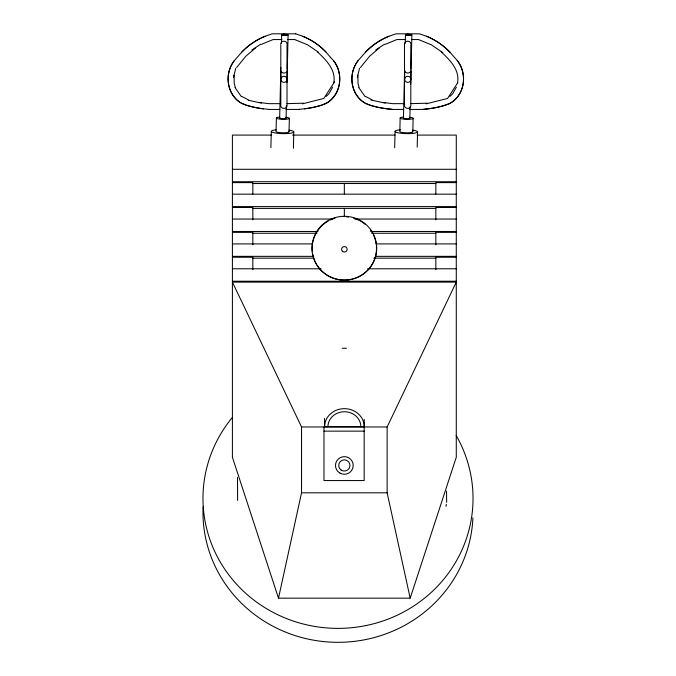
<?xml version="1.0" encoding="UTF-8"?>
<svg xmlns="http://www.w3.org/2000/svg" width="676" height="676" viewBox="0 0 676 676"><rect width="100%" height="100%" fill="white"/><g stroke="black" fill="none" stroke-linecap="round" stroke-linejoin="round"><path stroke-width="1.01" d="M280.886 79.269L280.886 71.487M404.662 79.269L404.662 71.487M270.89 147.74L271.287 131.364M276.374 118.038L276.045 131.474A6.498 1.158 1.4 0 0 283.405 132.8A6.498 1.158 1.4 0 0 288.813 131.474M279.653 118.114L280.878 67.532M281.469 43.298L281.672 34.873M286.083 118.258L286.387 105.608M286.954 82.43L288.103 35.008M289.032 131.778L289.362 118.334M293.392 148.255L293.79 131.888M394.674 147.74L395.071 131.364M400.15 118.038L399.829 131.474A6.498 1.158 1.4 0 0 407.18 132.8A6.498 1.158 1.4 0 0 412.588 131.474M403.428 118.114L404.586 70.701M405.245 43.298L405.456 34.873M409.859 118.258L410.138 106.664M410.678 84.534L411.878 35.008M412.816 131.778L413.137 118.334M417.193 147.233L417.565 131.888M234.124 75.163L234.209 83.292L235.256 87.187M357.9 75.163L357.993 83.292L359.032 87.187M333.657 83.292C336.487 70.118 326.018 59.936 317.357 51.773M457.432 83.292C460.263 70.118 449.802 59.936 441.141 51.773M280.701 44.253C280.557 40.137 287.283 40.137 287.131 44.253M287.131 105.346C287.283 109.461 280.557 109.461 280.701 105.346M409.969 72.155C408.11 74.157 404.383 72.636 404.485 69.89L404.485 44.253C404.332 40.137 411.059 40.137 410.915 44.253M404.485 69.89L404.594 69.062M410.915 105.346C411.016 110.019 403.285 109.005 404.594 104.518M446.025 506.299L446.329 504.288M278.495 598.167L301.538 492.821L301.538 426.97L232.409 282.12L456.275 282.12L387.137 426.97L387.137 492.821L410.188 598.167L278.495 598.167L232.409 457.272L232.409 135.09L271.482 135.09M233.524 77.301L235.772 68.225M357.3 77.301L359.556 68.225M410.188 598.167L456.275 457.272L456.275 135.09L417.202 135.09M299.358 109.309L304.411 108.785A49.678 17.728 0 0 0 321.801 105.067L325.866 103.47A27.285 24.125 86.9 0 0 333.547 60.612L330.403 57.316M332.609 87.187L328.882 93.778L326.195 96.389M456.393 87.187L452.667 93.778L449.971 96.389M334.544 81.796L323.846 98.434L302.375 103.859M457.762 82.666L447.622 98.434L426.15 103.859M236.659 67.516L245.861 56.192L255.689 47.81M360.443 67.516L369.637 56.192L379.473 47.81M263.505 108.861A49.551 17.686 0 0 1 246.157 105.143L241.991 103.47A27.285 24.125 -86.9 0 1 234.319 60.612L241.704 52.229A50.032 36.639 -29.2 0 1 265.093 36.267L272.183 33.817L295.699 33.825M377.115 107.053A49.678 17.728 0 0 1 369.84 105.067L365.775 103.47A27.285 24.125 -86.9 0 1 358.103 60.612L365.479 52.229A50.032 36.639 -29.2 0 1 388.877 36.267L395.959 33.817L419.483 33.825L426.548 36.267A50.032 36.639 29.2 0 1 449.937 52.229L457.322 60.612A27.285 24.125 86.9 0 1 449.65 103.47L445.577 105.067A49.551 17.686 0 0 1 428.136 108.861L423.117 109.377L428.195 108.785A49.678 17.728 0 0 0 445.577 105.067L449.582 103.546A27.361 24.192 86.9 0 0 457.272 60.57M251.954 49.973L260.657 44.244M375.729 49.973L384.433 44.244M261.333 44.396L273.138 39.554L281.968 39.554M385.109 44.396L396.913 39.554L405.744 39.554M285.525 72.662C283.506 73.904 280.633 72.264 280.701 69.89M303.566 103.183L286.97 103.656M427.342 103.183L410.746 103.656M287.858 39.554L294.728 39.554L306.532 44.396M411.633 39.554L418.503 39.554L430.308 44.396M279.889 103.656L268.871 103.656L259.812 102.532M403.673 103.656L392.646 103.656L383.588 102.532M268.625 109.427L279.822 109.427M285.999 109.427L299.24 109.427M392.401 109.427L403.606 109.427M409.783 109.427L423.015 109.427M292.598 135.09L395.029 135.09M232.409 169.287L456.275 169.287M232.409 181.726L456.275 181.726M232.409 182.621L252.841 182.621L252.841 194.02M456.275 182.621L435.843 182.621L435.843 194.02M252.841 183.517L435.843 183.517M232.409 194.164L456.275 194.164M232.409 206.602L456.275 206.602M232.409 207.498L252.841 207.498L252.841 219.793M456.275 207.498L435.843 207.498L435.843 219.793M252.841 208.385L435.843 208.385M232.409 219.041L332.727 219.041M354.9 219.041L456.275 219.041M232.409 231.471L317.94 231.471M370.744 231.471L456.275 231.471M232.409 232.367L252.841 232.367L252.841 244.805M456.275 232.367L435.843 232.367L435.843 244.805M252.841 233.262L316.993 233.262M371.69 233.262L435.843 233.262M232.409 243.909L312.658 243.909M376.025 243.909L456.275 243.909M232.409 256.348L313.715 256.348M376.025 256.348L456.275 256.348M232.409 257.243L252.841 257.243L252.841 269.682M456.275 257.243L435.843 257.243L435.843 269.682M252.841 258.139L313.841 258.139M373.786 258.139L435.843 258.139M232.409 268.786L321.108 268.786M367.575 268.786L456.275 268.786M232.409 281.224L456.275 281.224M324.565 418.393L324.565 426.725L364.229 426.725L364.229 419.433M301.538 426.97L387.137 426.97M323.981 431.136L364.17 431.136M301.538 492.821L387.137 492.821M370.972 100.031L385.219 103.098M248.21 100.251L261.435 103.098M295.682 33.817L302.772 36.267A50.032 36.639 29.2 0 1 326.162 52.229L330.581 57.477M372.045 99.769L365.446 96.389M248.261 99.769L241.67 96.389M430.815 44.43L442.831 52.643M307.039 44.43L318.193 52.06M358.719 87.508L365.15 96.651M234.944 87.508L241.374 96.651M268.507 109.309L263.446 108.785A49.678 17.728 0 0 1 246.064 105.067L242.067 103.546A27.361 24.192 -86.9 0 1 234.369 60.57M404.485 44.253L404.594 45.081M446.642 502.285L446.532 491.139M237.622 500.51L237.496 477.391M410.805 45.081L410.805 69.062M410.89 71.757L410.89 79.379A3.11 3.05 0 0 1 406.166 81.94A3.11 3.05 0 0 1 406.276 76.65A3.11 3.05 0 0 1 410.89 79.379M410.805 80.537L410.805 104.518M407.712 33.8L407.712 34.983M404.485 81.923L404.485 105.346M364.17 426.97L364.17 480.56L323.981 480.56L323.981 426.97M360.857 426.674L360.857 426.725A16.452 14.99 0 0 0 344.397 411.735A16.452 14.99 0 0 0 327.945 426.725L327.945 426.725M344.337 183.517L344.337 193.877M344.337 208.385L344.337 216.683M287.114 71.757L287.114 79.379A3.11 3.05 0 0 1 282.391 81.94A3.11 3.05 0 0 1 282.492 76.65A3.11 3.05 0 0 1 287.114 79.379M287.021 45.081L287.021 69.062M287.021 80.537L287.021 104.518M283.928 33.8L283.928 34.983M280.81 45.081L280.81 69.062M280.81 80.537L280.81 104.518M342.326 348.326A19.832 18.066 0 0 1 346.467 348.326M324.565 426.725A19.832 18.066 0 0 1 344.397 408.659A19.832 18.066 0 0 1 364.229 426.725M375.4 256.626A32.152 31.662 0 0 1 342.766 280.058A32.152 31.662 0 0 1 312.616 253.593M312.337 251.531A32.152 31.662 0 0 1 312.337 245.329M312.616 243.267A32.152 31.662 0 0 1 313.284 240.233M313.571 239.245A32.152 31.662 0 0 1 328.266 221.01M330.108 220.038A32.152 31.662 0 0 1 335.017 218.128M346.433 216.835A32.152 31.662 0 0 1 348.537 217.038M353.666 218.128A32.152 31.662 0 0 1 359.505 220.511M360.418 221.01A32.152 31.662 0 0 1 365.547 224.626M370.482 229.992A32.152 31.662 0 0 1 372.189 232.595M373.625 235.358A32.152 31.662 0 0 1 375.4 240.233M375.653 241.231A32.152 31.662 0 0 1 376.219 244.298M376.431 246.368A32.152 31.662 0 0 1 375.653 255.629M456.182 435.521A135.031 129.978 0 0 1 418.343 602.865A135.031 129.978 0 0 1 241.019 588.838A135.031 129.978 0 0 1 232.062 417.802M472.913 517.833A135.031 129.978 0 0 1 332.296 642.2A135.031 129.978 0 0 1 203.087 506.848M288.973 130.13A11.255 2.011 1.4 0 1 290.959 133.155A11.255 2.011 1.4 0 1 274.152 132.766A11.255 2.011 1.4 0 1 276.07 129.826M286.1 117.252A6.498 1.158 1.4 0 1 287.849 119.044A6.498 1.158 1.4 0 1 277.904 118.815A6.498 1.158 1.4 0 1 279.602 117.109M287.021 70.803A3.118 3.059 -1.6 0 1 286.987 72.383M285.635 117.962A3.211 0.575 1.4 0 1 282.898 118.765A3.211 0.575 1.4 0 1 280.067 117.835M304.361 108.861A49.551 17.686 0 0 0 321.708 105.143L325.798 103.546A27.361 24.192 86.9 0 0 333.496 60.57M302.747 36.259A50.176 36.741 29.2 0 1 326.204 52.272M241.653 52.272A50.176 36.741 -29.2 0 1 265.119 36.259M412.749 130.13A11.255 2.011 1.4 0 1 414.523 133.197A11.255 2.011 1.4 0 1 397.513 132.673A11.255 2.011 1.4 0 1 400.674 129.758M409.876 117.252A6.498 1.158 1.4 0 1 411.633 119.044A6.498 1.158 1.4 0 1 401.679 118.815A6.498 1.158 1.4 0 1 403.386 117.109M410.797 70.803A3.118 3.059 -1.6 0 1 410.771 72.383M409.411 117.962A3.211 0.575 1.4 0 1 406.682 118.765A3.211 0.575 1.4 0 1 403.842 117.835M426.522 36.259A50.176 36.741 29.2 0 1 449.988 52.272M377.985 107.239A49.678 17.728 0 0 0 387.23 108.785L392.308 109.377L387.28 108.861A49.551 17.686 0 0 1 369.933 105.143L365.843 103.546A27.361 24.192 -86.9 0 1 358.145 60.57M365.437 52.272A50.176 36.741 -29.2 0 1 388.894 36.259M339.867 473.048A8.839 8.796 0 0 0 353.185 465.51A8.839 8.796 0 0 0 339.969 457.804A8.839 8.796 0 0 0 339.867 473.048M341.05 469.997A5.628 5.602 0 0 0 349.94 466.017A5.628 5.602 0 0 0 342.031 460.348A5.628 5.602 0 0 0 341.05 469.997M342.386 251.227A2.763 2.721 0 0 0 347.016 250.01A2.763 2.721 0 0 0 343.628 246.672A2.763 2.721 0 0 0 342.386 251.227M328.147 275.825A32.38 31.89 0 0 0 376.726 248.202A32.38 31.89 0 0 0 328.147 220.587A32.38 31.89 0 0 0 328.147 275.825M282.636 35.296A3.211 0.575 1.4 0 0 288.001 35.152A3.211 0.575 1.4 0 0 284.021 34.366A3.211 0.575 1.4 0 0 282.636 35.296M406.42 35.296A3.211 0.575 1.4 0 0 411.777 35.152A3.211 0.575 1.4 0 0 407.805 34.366A3.211 0.575 1.4 0 0 406.42 35.296"/></g></svg>
